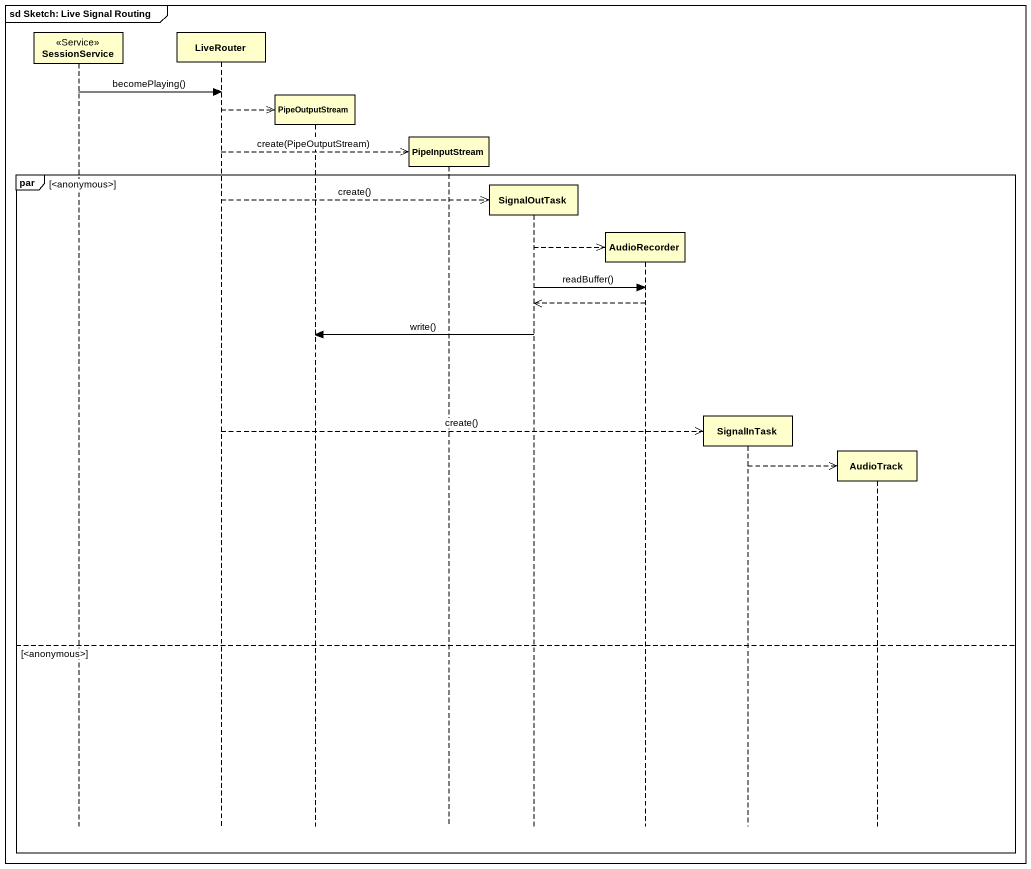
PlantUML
@startuml
mainframe sd Sketch: Live Signal Routing
hide footbox
participant SessionService <<Service>>
participant LiveRouter
participant PipeOutputStream
participant PipeInputStream
participant SignalOutTask
participant AudioRecorder
participant SignalInTask
participant AudioTrack

SessionService -> LiveRouter : becomePlaying()
LiveRouter -->> PipeOutputStream **
LiveRouter -->> PipeInputStream ** : create(PipeOutputStream)
par <anonymous>
  LiveRouter -->> SignalOutTask ** : create()
  SignalOutTask -->> AudioRecorder **
  SignalOutTask -> AudioRecorder : readBuffer()
  AudioRecorder -->> SignalOutTask
  SignalOutTask -> PipeOutputStream : write()
  LiveRouter -->> SignalInTask ** : create()
  SignalInTask -->> AudioTrack **
else <anonymous>
end
@enduml
